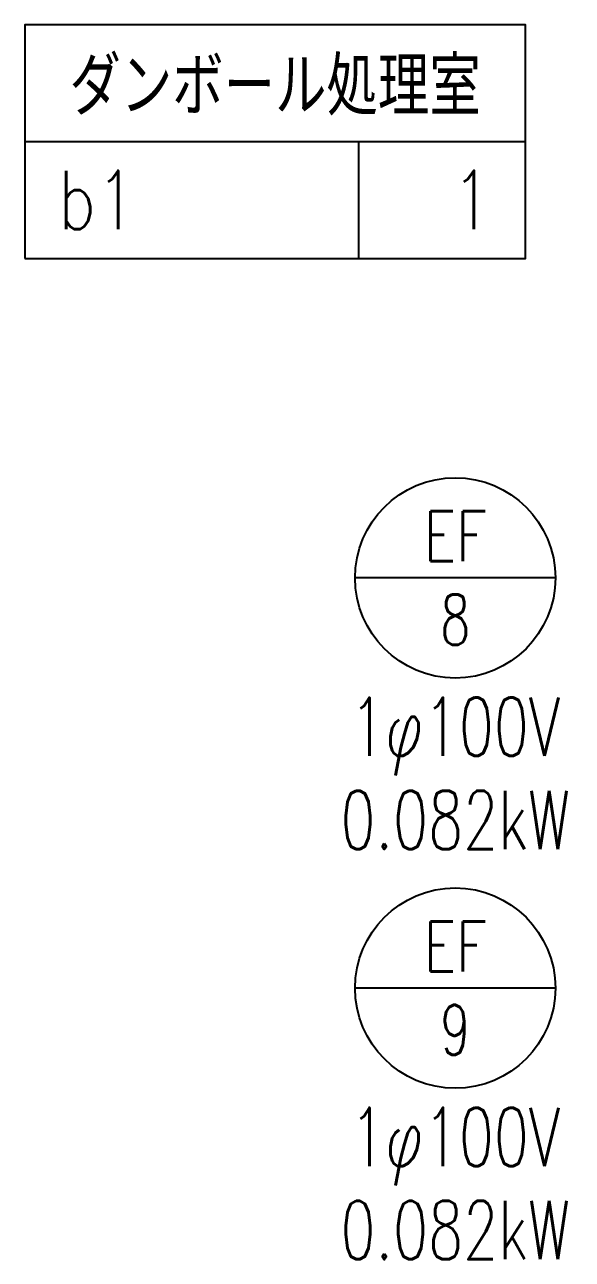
# Model space of a CAD drawing. Header units: millimetres. Extents: x 3999 to 176614, y 1464 to 57550.
# Drawn here: x 27749 to 31030, y 8727 to 16125 of the extents above; entities that cross this region are included whole.
import ezdxf
from ezdxf.enums import TextEntityAlignment as Align

# ---------------------------------------------------------------- set-up
doc = ezdxf.new("R2010")
doc.units = ezdxf.units.MM
doc.header["$LTSCALE"] = 0.2
doc.set_wipeout_variables(frame=1)
doc.layers.add('1_文字', color=3, linetype='Continuous')
doc.layers.add('1_機器番号', color=3, linetype='Continuous')
doc.styles.get("Standard").update_dxf_attribs({"font": 'simplex.shx', "width": 0.8, "bigfont": 'extfont2.shx'})

msp = doc.modelspace()

# ---------------------------------------------------------------- linework, layer by layer
at = {"layer": '1_文字', "lineweight": -3}
for p, q in [((27749.1, 15424.9), (30749.1, 15424.9)), ((29749.1, 15424.9), (29749.1, 14724.9))]:
    msp.add_line(p, q, dxfattribs=at)
msp.add_lwpolyline([(27749.1, 14724.9), (30749.1, 14724.9), (30749.1, 16124.9), (27749.1, 16124.9)], close=True, dxfattribs=at)

# ---------------------------------------------------------------- texts
at = {"layer": '1_文字', "lineweight": -3, "width": 0.8}
msp.add_text('ダンボール処理室', height=350, dxfattribs=at).set_placement((29249.1, 15774.9), align=Align.MIDDLE)
msp.add_text('b1', height=350, dxfattribs=at).set_placement((27949.1, 14899.9))
msp.add_text('1', height=350, dxfattribs=at).set_placement((30549.1, 14899.9), align=Align.RIGHT)
at = {"layer": '1_機器番号', "width": 0.7}
for s, p in [('1φ100V', (30328.8, 11860.1)), ('0.082kW', (30328.8, 11360.1)), ('0.082kW', (30328.8, 8902.4))]:
    msp.add_text(s, height=350, dxfattribs=at).set_placement(p, align=Align.MIDDLE)

# ---------------------------------------------------------------- wipeouts: each hides what was drawn before it
msp.add_wipeout([(30284.8, 11052.4), (30197.4, 11041.3), (30112.1, 11019.4), (30030.2, 10987), (29953, 10944.6), (29881.7, 10892.8), (29817.5, 10832.5), (29761.4, 10764.6), (29714.2, 10690.3), (29676.7, 10610.6), (29649.5, 10526.8), (29632.9, 10440.3), (29627.4, 10352.4), (29632.9, 10264.5), (29649.5, 10177.9), (29676.7, 10094.2), (29714.2, 10014.5), (29761.4, 9940.1), (29817.5, 9872.2), (29881.7, 9811.9), (29953, 9760.2), (30030.2, 9717.7), (30112.1, 9685.3), (30197.4, 9663.4), (30284.8, 9652.4), (30372.8, 9652.4), (30460.2, 9663.4), (30545.5, 9685.3), (30627.4, 9717.7), (30704.6, 9760.2), (30775.9, 9811.9), (30840.1, 9872.2), (30896.2, 9940.1), (30943.4, 10014.5), (30980.9, 10094.2), (31008.1, 10177.9), (31024.7, 10264.5), (31030.2, 10352.4), (31024.7, 10440.3), (31008.1, 10526.8), (30980.9, 10610.6), (30943.4, 10690.3), (30896.2, 10764.6), (30840.1, 10832.5), (30775.9, 10892.8), (30704.6, 10944.6), (30627.4, 10987), (30545.5, 11019.4), (30460.2, 11041.3), (30372.8, 11052.4)])

# ---------------------------------------------------------------- next in the draw order: linework, layer by layer
at = {"layer": '1_機器番号'}
msp.add_line((30928.8, 10352.4), (29728.8, 10352.4), dxfattribs=at)
msp.add_circle((30328.8, 10352.4), 600, dxfattribs=at)

# ---------------------------------------------------------------- next in the draw order: texts
for s, width, p in [('EF', 0.8, (30328.8, 10602.4)), ('9', 0.7, (30328.8, 10102.4))]:
    msp.add_text(s, height=300, dxfattribs=dict(at, width=width)).set_placement(p, align=Align.MIDDLE_CENTER)
at = {"layer": '1_機器番号', "width": 0.7}
msp.add_text('1φ100V', height=350, dxfattribs=at).set_placement((30328.8, 9402.4), align=Align.MIDDLE)

# ---------------------------------------------------------------- next in the draw order: wipeouts: each hides what was drawn before it
msp.add_wipeout([(30284.8, 13510.1), (30197.4, 13499.1), (30112.1, 13477.2), (30030.2, 13444.7), (29953, 13402.3), (29881.7, 13350.5), (29817.5, 13290.2), (29761.4, 13222.4), (29714.2, 13148), (29676.7, 13068.3), (29649.5, 12984.5), (29632.9, 12898), (29627.4, 12810.1), (29632.9, 12722.2), (29649.5, 12635.7), (29676.7, 12551.9), (29714.2, 12472.2), (29761.4, 12397.8), (29817.5, 12330), (29881.7, 12269.7), (29953, 12217.9), (30030.2, 12175.5), (30112.1, 12143), (30197.4, 12121.1), (30284.8, 12110.1), (30372.8, 12110.1), (30460.2, 12121.1), (30545.5, 12143), (30627.4, 12175.5), (30704.6, 12217.9), (30775.9, 12269.7), (30840.1, 12330), (30896.2, 12397.8), (30943.4, 12472.2), (30980.9, 12551.9), (31008.1, 12635.7), (31024.7, 12722.2), (31030.2, 12810.1), (31024.7, 12898), (31008.1, 12984.5), (30980.9, 13068.3), (30943.4, 13148), (30896.2, 13222.4), (30840.1, 13290.2), (30775.9, 13350.5), (30704.6, 13402.3), (30627.4, 13444.7), (30545.5, 13477.2), (30460.2, 13499.1), (30372.8, 13510.1)])

# ---------------------------------------------------------------- next in the draw order: linework, layer by layer
at = {"layer": '1_機器番号'}
msp.add_line((30928.8, 12810.1), (29728.8, 12810.1), dxfattribs=at)
msp.add_circle((30328.8, 12810.1), 600, dxfattribs=at)

# ---------------------------------------------------------------- next in the draw order: texts
for s, width, p in [('EF', 0.8, (30328.8, 13060.1)), ('8', 0.7, (30328.8, 12560.1))]:
    msp.add_text(s, height=300, dxfattribs=dict(at, width=width)).set_placement(p, align=Align.MIDDLE_CENTER)

doc.saveas('drawing.dxf')
